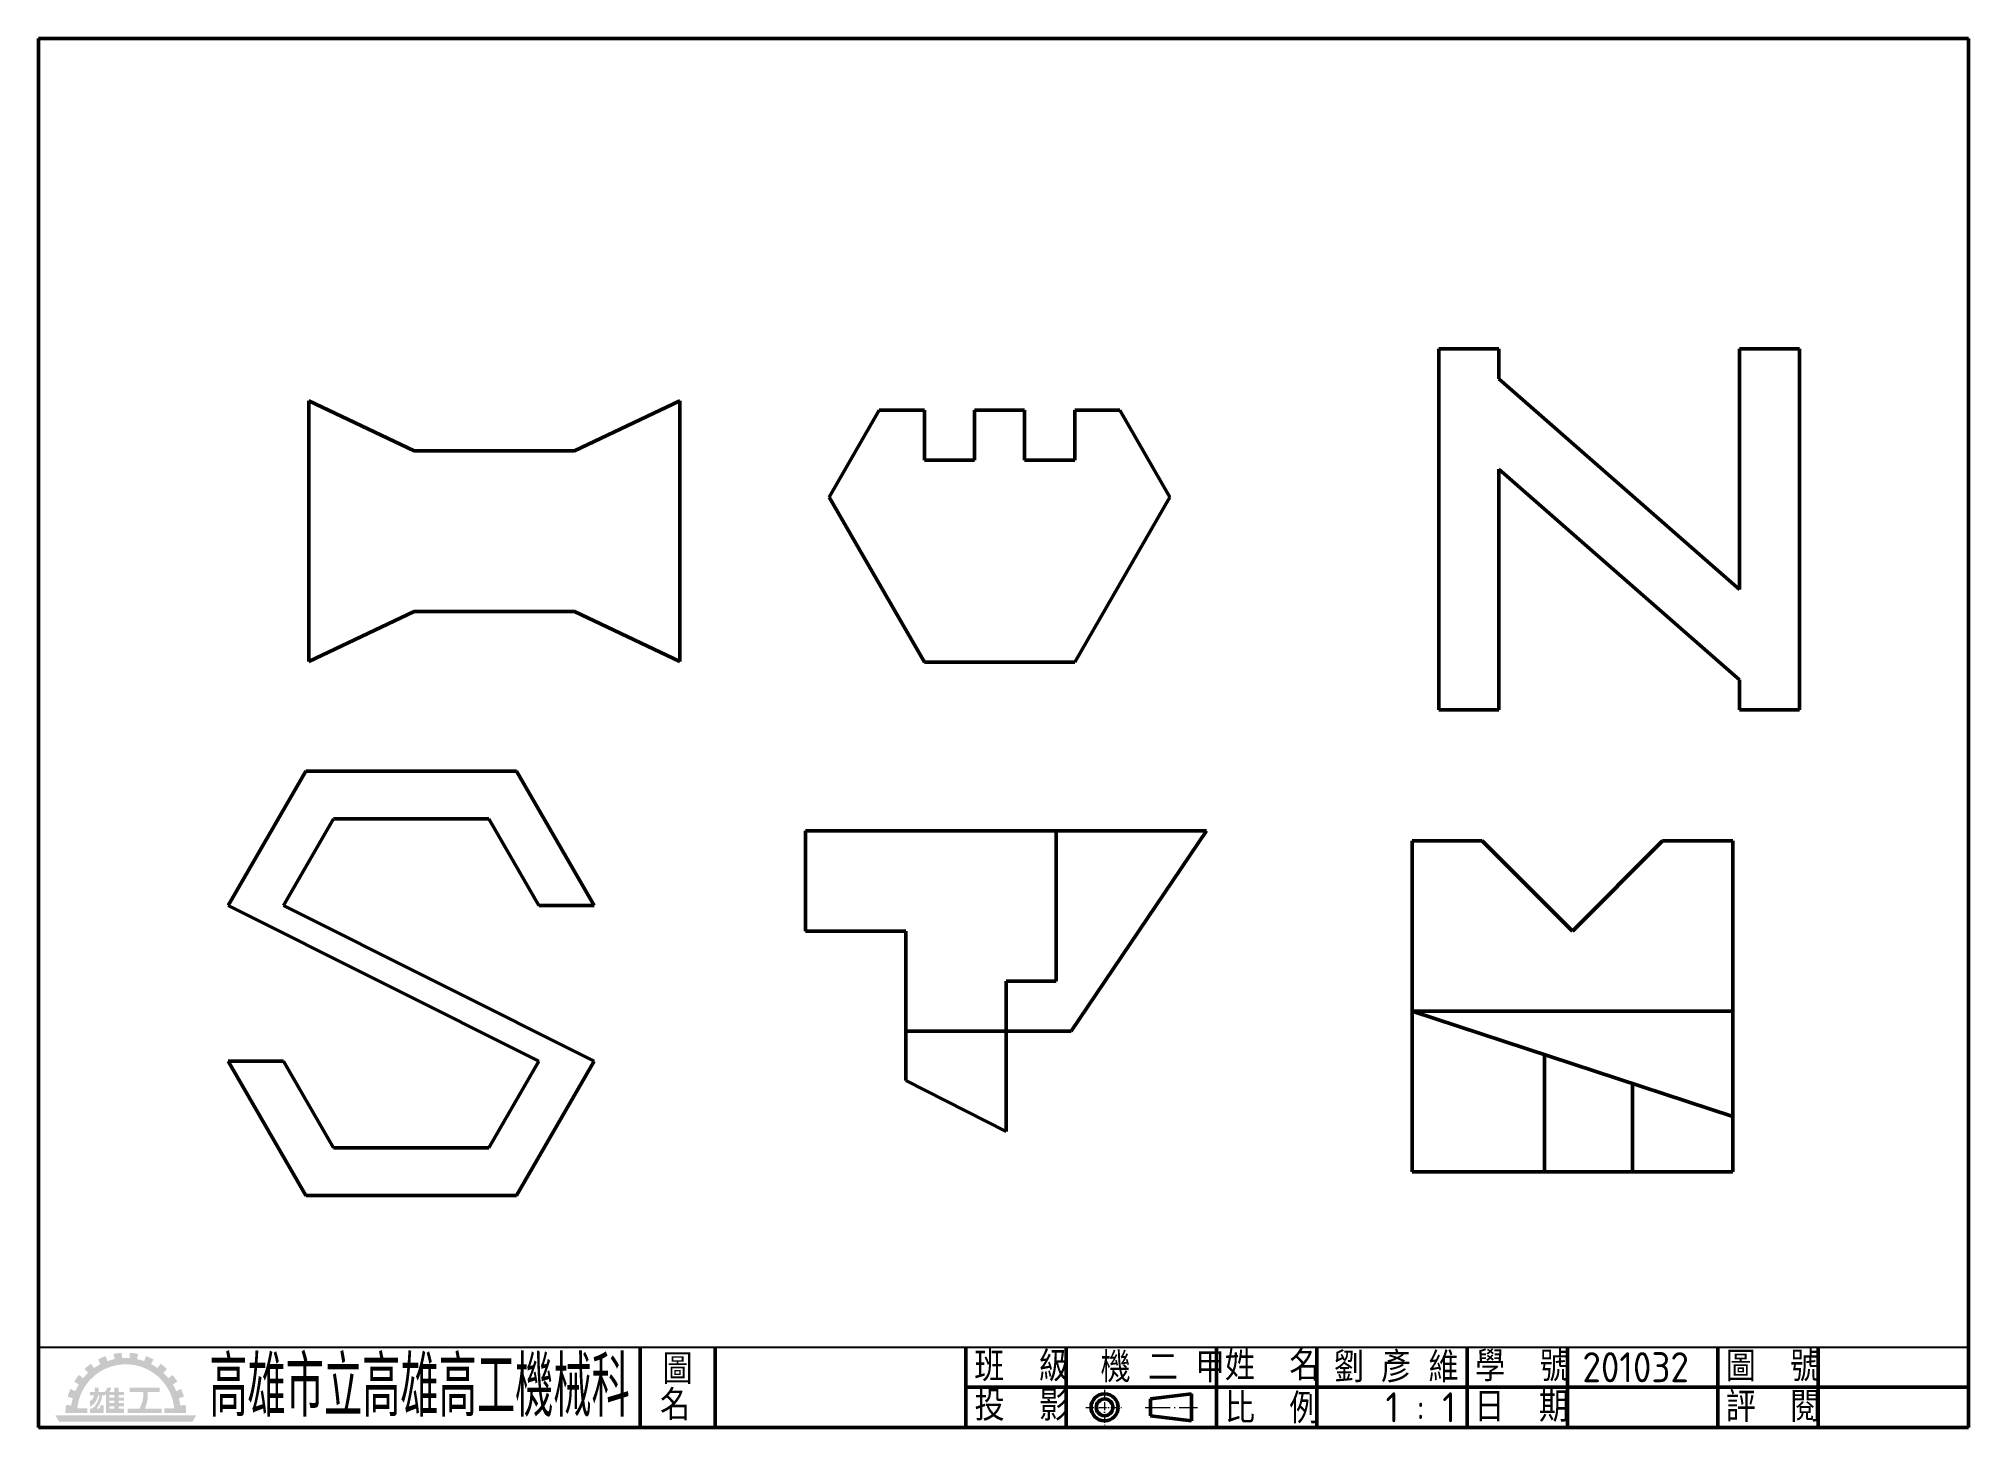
# Model space of a CAD drawing. Extents: x 25 to 410, y 10 to 287.
import ezdxf
from ezdxf.enums import TextEntityAlignment as Align

# ---------------------------------------------------------------- set-up
doc = ezdxf.new("R2010")
doc.units = 0
for name, pattern in [('中心線', [22.2, 20, -1, 0.2, -1]), ('中心線5', [6.8, 5, -0.8, 0.2, -0.8]), ('中心線5偏位', [5.1, 2, -0.5, 0.1, -0.5, 2])]:
    doc.linetypes.add(name, pattern=pattern)
doc.layers.get('0').update_dxf_attribs({"linetype": 'CONTINUOUS'})
for name, color, linetype, lineweight in [('中心線層', 2, '中心線', 18), ('文字層', 6, 'CONTINUOUS', 18), ('輪廓線層', 7, 'CONTINUOUS', 50)]:
    doc.layers.add(name, color=color, linetype=linetype, lineweight=lineweight)
doc.styles.add('CNS', font='isocp.shx', dxfattribs={"bigfont": 'chineset.shx'})

msp = doc.modelspace()

# ---------------------------------------------------------------- hatches: boundary and pattern name
at = {"layer": '文字層'}
h = msp.add_hatch(color=256, dxfattribs=at)
h.paths.add_polyline_path([(47.44, 22.62), (47.93, 23.55, 0.034161), (46.42, 24.21), (46.07, 23.21, 0.034161), (44.63, 23.62), (44.84, 24.65, 0.034161), (43.21, 24.87), (43.14, 23.82, 0.034161), (41.64, 23.82), (41.57, 24.87, 0.034161), (39.94, 24.65), (40.16, 23.62, 0.034161), (38.71, 23.21), (38.36, 24.21, 0.034161), (36.85, 23.55), (37.34, 22.62, 0.034161), (36.06, 21.84), (35.45, 22.7, 0.034161), (34.17, 21.66), (34.9, 20.89, 0.034161), (33.87, 19.8), (33.05, 20.46, 0.034161), (32.11, 19.12), (33.01, 18.57, 0.034161), (32.32, 17.24), (31.35, 17.66, 0.034161), (30.8, 16.11), (31.82, 15.83, 0.034161), (31.51, 14.36), (30.47, 14.5, 0.034161), (30.35, 12.86), (32.68, 12.86), (34.72, 12.86), (34.72, 13.81), (32.72, 13.81, -0.906522), (52.06, 13.81), (50.06, 13.81), (50.06, 12.86), (52.11, 12.86), (54.43, 12.86, 0.034161), (54.32, 14.5), (53.27, 14.36, 0.034161), (52.97, 15.83), (53.98, 16.11, 0.034161), (53.43, 17.66), (52.46, 17.24, 0.034161), (51.77, 18.57), (52.68, 19.12, 0.034161), (51.73, 20.46), (50.91, 19.8, 0.034161), (49.89, 20.89), (50.61, 21.66, 0.034161), (49.33, 22.7), (48.72, 21.84, 0.034161)])
h.paths.add_polyline_path([(56.44, 12.4), (28.35, 12.4), (29.09, 11.13), (55.7, 11.13)])
h.paths.add_polyline_path([(46.77, 16.98, -0.432462), (46.88, 17.09), (49.13, 17.09), (49.13, 17.93), (43.17, 17.93), (43.17, 17.09), (45.82, 17.09, -0.40629), (45.92, 16.99, -0.135568), (45.13, 13.76, -0.271099), (45.03, 13.71), (42.77, 13.71), (42.77, 12.86), (49.53, 12.86), (49.53, 13.71), (46.35, 13.71, -0.534383), (46.25, 13.86, 0.114041)], flags=17)
edge = h.paths.add_edge_path(flags=17)
edge.add_line((42.01, 17.09), (40.96, 17.09))
edge.add_line((40.96, 17.09), (40.96, 17.93))
edge.add_line((40.96, 17.93), (40.11, 17.93))
edge.add_line((40.11, 17.93), (40.11, 17.09))
edge.add_line((40.11, 17.09), (39.19, 17.09))
edge.add_arc((36.66, 18.43), 2.85, 332.0492, 350.0488)
edge.add_line((39.48, 17.93), (38.63, 17.93))
edge.add_arc((37.65, 17.92), 0.98, -69.2817, 0.9854, ccw=False)
edge.add_line((38, 17), (38, 17.09))
edge.add_line((38, 17.09), (36.94, 17.09))
edge.add_spline(control_points=[(36.94, 17.09), (36.94, 17.09), (36.96, 17.37), (36.97, 17.65), (36.97, 17.93)], knot_values=[0, 0, 0, 0, 0.009596, 4.002169, 4.002169, 4.002169, 4.002169], degree=3, periodic=0)
edge.add_line((36.97, 17.93), (36.2, 17.93))
edge.add_spline(control_points=[(36.2, 17.93), (36.21, 17.67), (36.24, 17.39), (36.23, 17.13)], knot_values=[0, 0, 0, 0, 3.800149, 3.800149, 3.800149, 3.800149], degree=3, periodic=0)
edge.add_arc((36.19, 17.13), 0.0422, -90, 0.987, ccw=False)
edge.add_line((36.19, 17.09), (35.25, 17.09))
edge.add_line((35.25, 17.09), (35.25, 16.41))
edge.add_line((35.25, 16.41), (36.06, 16.41))
edge.add_spline(control_points=[(36.06, 16.41), (36.08, 16.33), (35.96, 16.03), (35.73, 15.6), (35.42, 15.32), (35.25, 15.25)], knot_values=[7.330089, 7.330089, 7.330089, 7.330089, 8.570836, 11.570173, 14.124258, 14.124258, 14.124258, 14.124258], degree=3, periodic=0)
edge.add_line((35.25, 15.25), (35.25, 14.18))
edge.add_spline(control_points=[(35.25, 14.18), (35.49, 14.26), (36.03, 14.58), (36.54, 15.35), (36.8, 16.01), (36.87, 16.35), (36.88, 16.41)], knot_values=[7.234919, 7.234919, 7.234919, 7.234919, 10.768334, 15.863247, 20.018265, 20.827203, 20.827203, 20.827203, 20.827203], degree=3, periodic=0)
edge.add_line((36.88, 16.41), (37.15, 16.39))
edge.add_spline(control_points=[(37.15, 16.39), (37.13, 16.05), (36.94, 15.4), (36.48, 14.57), (35.98, 13.88), (35.46, 13.71), (35.25, 13.71)], knot_values=[0, 0, 0, 0, 4.834659, 9.411352, 13.571385, 16.563331, 16.563331, 16.563331, 16.563331], degree=3, periodic=0)
edge.add_line((35.25, 13.71), (35.25, 12.86))
edge.add_line((35.25, 12.86), (38, 12.86))
edge.add_line((38, 12.86), (38, 14.39))
edge.add_line((38, 14.39), (37.39, 14.39))
edge.add_arc((37.39, 14.3), 0.0845, 90, 183.9509)
edge.add_arc((36.68, 14.25), 0.63, -55.8164, 3.9509, ccw=False)
edge.add_line((37.03, 13.73), (36.7, 13.73))
edge.add_arc((36.7, 13.82), 0.0845, 142.6509, 270, ccw=False)
edge.add_spline(control_points=[(36.63, 13.87), (36.8, 14.08), (37.11, 14.58), (37.55, 15.41), (37.64, 16.07), (37.67, 16.41)], knot_values=[0, 0, 0, 0, 3.882648, 8.339679, 13.167216, 13.167216, 13.167216, 13.167216], degree=3, periodic=0)
edge.add_line((37.67, 16.41), (38, 16.41))
edge.add_arc((37.72, 18.15), 1.77, 279.0586, 293.2174)
edge.add_line((38.42, 16.53), (38.42, 12.86))
edge.add_line((38.42, 12.86), (42.01, 12.86))
edge.add_line((42.01, 12.86), (42.01, 13.71))
edge.add_line((42.01, 13.71), (40.96, 13.71))
edge.add_line((40.96, 13.71), (40.96, 14.2))
edge.add_line((40.96, 14.2), (42.01, 14.2))
edge.add_line((42.01, 14.2), (42.01, 14.84))
edge.add_line((42.01, 14.84), (40.96, 14.84))
edge.add_line((40.96, 14.84), (40.96, 15.33))
edge.add_line((40.96, 15.33), (42.01, 15.33))
edge.add_line((42.01, 15.33), (42.01, 15.96))
edge.add_line((42.01, 15.96), (40.96, 15.96))
edge.add_line((40.96, 15.96), (40.96, 16.45))
edge.add_line((40.96, 16.45), (42.01, 16.45))
edge.add_line((42.01, 16.45), (42.01, 17.09))
h.paths.add_polyline_path([(40.11, 16.45), (40.11, 15.96), (39.1, 15.96), (39.1, 16.45)], flags=16)
h.paths.add_polyline_path([(40.11, 15.33), (40.11, 14.84), (39.1, 14.84), (39.1, 15.33)], flags=16)
h.paths.add_polyline_path([(40.11, 14.2), (40.11, 13.71), (39.1, 13.71), (39.1, 14.2)], flags=16)

# ---------------------------------------------------------------- linework, layer by layer
msp.add_line((25, 26), (410, 26))
at = {"layer": '中心線層', "linetype": '中心線5偏位', "ltscale": 0.8}
for p, q in [((237.67, 17.52), (237.67, 10.43)), ((233.93, 14), (241.26, 14))]:
    msp.add_line(p, q, dxfattribs=at)
at = {"layer": '中心線層', "linetype": '中心線5'}
msp.add_line((245.76, 14), (256.21, 14), dxfattribs=at)
at = {"layer": '輪廓線層', "color": 5}
for p, q in [((410, 287), (25, 287)), ((25, 287), (25, 10)), ((410, 10), (410, 287)), ((25, 10), (410, 10))]:
    msp.add_line(p, q, dxfattribs=at)
at = {"layer": '輪廓線層'}
for p, q in [((304.32, 153.13), (304.32, 225.13)), ((304.32, 225.13), (316.32, 225.13)), ((304.32, 225.13), (316.32, 225.13)), ((316.32, 225.13), (316.32, 219.13)), ((376.32, 225.13), (364.32, 225.13)), ((364.32, 225.13), (364.32, 177.13)), ((364.32, 225.13), (376.32, 225.13)), ((376.32, 225.13), (376.32, 225.13)), ((376.32, 225.13), (376.32, 153.13)), ((364.32, 177.13), (316.32, 219.13)), ((99.9, 204.75), (78.9, 214.75)), ((78.9, 214.75), (78.9, 162.75)), ((131.9, 204.75), (152.9, 214.75)), ((152.9, 214.75), (152.9, 162.75)), ((182.71, 195.57), (192.71, 212.89)), ((192.71, 212.89), (201.71, 212.89)), ((192.71, 212.89), (201.71, 212.89)), ((201.71, 212.89), (201.71, 202.89)), ((211.71, 202.89), (211.71, 212.89)), ((211.71, 212.89), (216.71, 212.89)), ((221.71, 212.89), (216.71, 212.89)), ((221.71, 202.89), (221.71, 212.89)), ((240.71, 212.89), (231.71, 212.89)), ((240.71, 212.89), (231.71, 212.89)), ((231.71, 212.89), (231.71, 202.89)), ((250.71, 195.57), (240.71, 212.89)), ((99.9, 204.75), (131.9, 204.75)), ((131.9, 204.75), (99.9, 204.75)), ((99.9, 204.75), (99.9, 204.75)), ((131.9, 204.75), (131.9, 204.75)), ((201.71, 202.89), (211.71, 202.89)), ((231.71, 202.89), (221.71, 202.89)), ((316.32, 153.13), (316.32, 201.13)), ((364.32, 159.13), (316.32, 201.13)), ((201.71, 162.66), (182.71, 195.57)), ((231.71, 162.66), (250.71, 195.57)), ((78.9, 162.75), (99.9, 172.75)), ((131.9, 172.75), (99.9, 172.75)), ((99.9, 172.75), (131.9, 172.75)), ((152.9, 162.75), (131.9, 172.75)), ((216.71, 162.66), (201.71, 162.66)), ((216.71, 162.66), (231.71, 162.66)), ((364.32, 153.13), (364.32, 159.13)), ((304.32, 153.13), (316.32, 153.13)), ((376.32, 153.13), (364.32, 153.13)), ((78.33, 140.92), (62.83, 114.07)), ((120.33, 140.92), (78.33, 140.92)), ((135.83, 114.07), (120.33, 140.92)), ((83.83, 131.39), (73.83, 114.07)), ((114.83, 131.39), (83.83, 131.39)), ((124.83, 114.07), (114.83, 131.39)), ((178, 129), (258, 129)), ((178, 129), (178, 109)), ((178, 129), (228, 129)), ((178, 129), (178, 109)), ((178, 129), (178, 109)), ((228, 129), (228, 99)), ((231.02, 89), (258, 129)), ((299, 93), (299, 127)), ((299, 127), (313, 127)), ((313, 127), (331, 109)), ((349, 127), (331, 109)), ((363, 127), (349, 127)), ((363, 93), (363, 127)), ((124.83, 83.07), (62.83, 114.07)), ((73.83, 114.07), (135.83, 83.07)), ((135.83, 114.07), (124.83, 114.07)), ((178, 109), (198, 109)), ((178, 109), (198, 109)), ((198, 109), (198, 89)), ((198, 109), (198, 89)), ((228, 99), (218, 99)), ((218, 99), (218, 89)), ((363, 93), (299, 93)), ((299, 93), (299, 61)), ((299, 61), (299, 93)), ((299, 93), (363, 72)), ((363, 72), (363, 93)), ((198, 89), (231.02, 89)), ((198, 89), (198, 79.19)), ((218, 69), (218, 89)), ((78.33, 56.23), (62.83, 83.07)), ((62.83, 83.07), (62.83, 83.07)), ((62.83, 83.07), (73.83, 83.07)), ((73.83, 83.07), (83.83, 65.75)), ((114.83, 65.75), (124.83, 83.07)), ((120.33, 56.23), (135.83, 83.07)), ((325.41, 61), (325.41, 84.34)), ((218, 69), (198, 79.19)), ((343, 61), (343, 78.56)), ((363, 61), (363, 72)), ((363, 61), (363, 72)), ((83.83, 65.75), (114.83, 65.75)), ((299, 61), (363, 61)), ((299, 61), (331, 61)), ((78.33, 56.23), (120.33, 56.23)), ((246.86, 15.67), (254.99, 16.71)), ((246.86, 15.67), (246.86, 12.33)), ((254.99, 16.71), (254.99, 11.29)), ((246.86, 12.33), (254.99, 11.29))]:
    msp.add_line(p, q, dxfattribs=at)
at = {"layer": '輪廓線層', "color": 4}
for p, q in [((145, 10), (145, 26)), ((160, 10), (160, 26)), ((210, 10), (210, 26)), ((230, 10), (230, 26)), ((260, 10), (260, 26)), ((280, 10), (280, 26)), ((310, 10), (310, 26)), ((330, 10), (330, 26)), ((360, 10), (360, 26)), ((380, 10), (380, 26)), ((210, 18), (410, 18))]:
    msp.add_line(p, q, dxfattribs=at)
at = {"layer": '輪廓線層'}
for radius in [2.71, 1.67]:
    msp.add_circle((237.67, 14), radius, dxfattribs=at)

# ---------------------------------------------------------------- texts
at = {"layer": '文字層', "style": 'CNS', "width": 0.63661}
msp.add_text('高雄市立高雄高工機械科', height=12, dxfattribs=at).set_placement((59.06, 12.13), (142.94, 12.13), align=Align.FIT)
at = {"layer": '文字層', "style": 'CNS'}
for s, p in [('圖', (149.48, 18.67)), ('班  級', (211.66, 19.17)), ('  機 二 甲', (230, 19)), ('姓  名', (261.67, 19.36)), (' 劉 彥 維', (280, 19)), ('學  號', (311.61, 19.19)), ('201032', (333, 19)), ('圖  號', (361.59, 19.18)), ('名', (148.97, 11.45)), ('投  影', (211.73, 11.32)), ('比  例', (261.68, 10.82)), ('    1 : 1', (280, 11)), ('日  期', (311.44, 11.11)), ('評  閱', (361.6, 11.1))]:
    msp.add_text(s, height=6, dxfattribs=at).set_placement(p)

doc.saveas('drawing.dxf')
